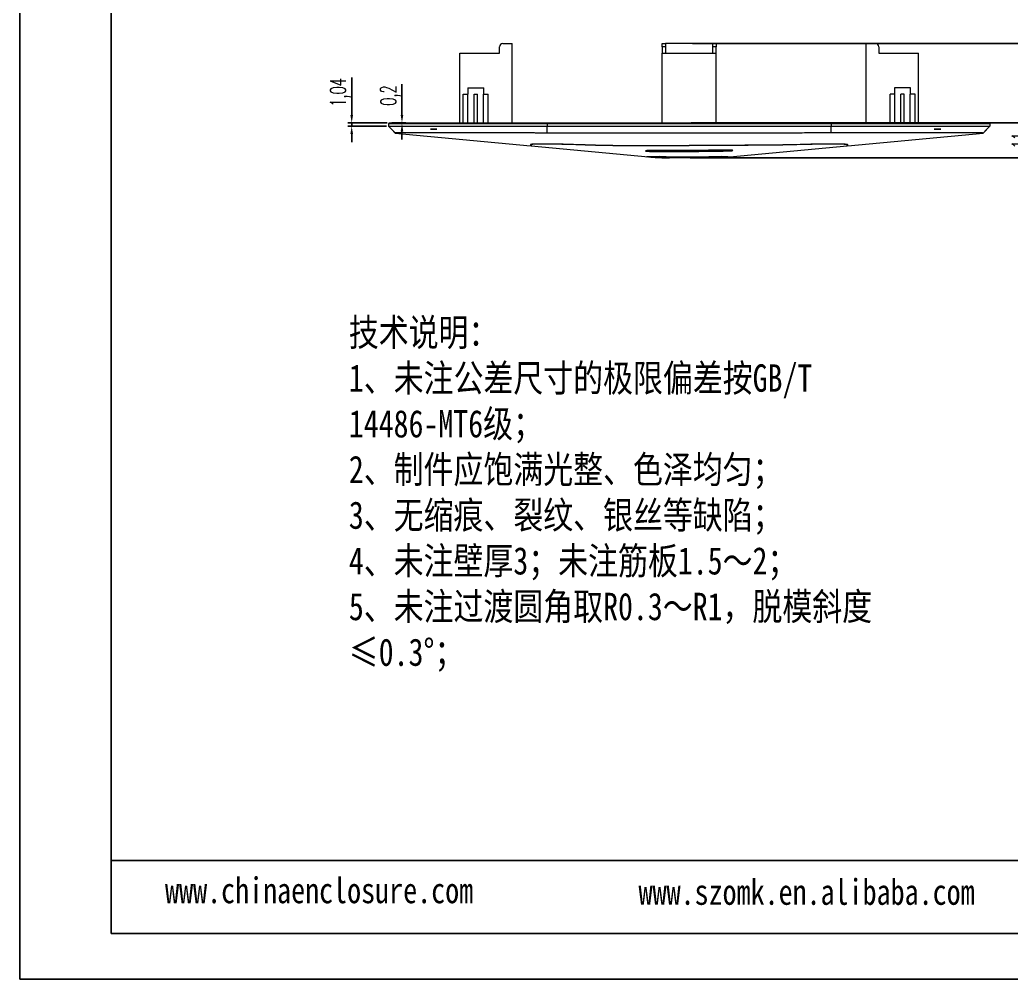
# Model space of a CAD drawing. Header units: inches. Extents: x 1813 to 4218, y 284 to 889.
# Drawn here: x 1812.5 to 2124.9, y 284.3 to 586.7 of the extents above; entities that cross this region are included whole.
import ezdxf

# ---------------------------------------------------------------- set-up
doc = ezdxf.new("R2010")
doc.units = ezdxf.units.IN
doc.header["$LTSCALE"] = 15
doc.layers.add('文字', color=81, linetype='Continuous')
doc.styles.add('SLDTEXTSTYLE2', font='TXT', dxfattribs={"width": 0.6, "bigfont": 'bigfont'})
doc.styles.add('宋体', font='', dxfattribs={"width": 0.8, "height": 3.5})
doc.styles.get('宋体').set_extended_font_data('SimSun')
doc.dimstyles.new('5', dxfattribs={"dimtxt": 5, "dimasz": 2.5, "dimexe": 1.25, "dimexo": 0.625, "dimtad": 1, "dimtxsty": 'SLDTEXTSTYLE2', "dimcen": 2.5, "dimclrd": 256, "dimclre": 256, "dimclrt": 256, "dimadec": 0, "dimazin": 0, "dimtfac": 1, "dimtmove": 0, "dimatfit": 3, "dimfxl": 1, "dimarcsym": 0})

# ---------------------------------------------------------------- blocks, each defined once
blk = doc.blocks.new('*D37')
at = {"lineweight": -2}
for p, q in [((2024.07, 554.2), (2131.98, 554.2)), ((2130.73, 545.7), (2130.73, 551.7)), ((2023.77, 543.2), (2131.98, 543.2))]:
    blk.add_line(p, q, dxfattribs=at)
for points in [[(2130.31, 551.7), (2131.15, 551.7), (2130.73, 554.2)], [(2130.31, 545.7), (2131.15, 545.7), (2130.73, 543.2)]]:
    blk.add_solid(points)
at = {"layer": 'Defpoints', "color": 0}
for p in [(2023.45, 554.2), (2130.73, 554.2), (2023.15, 543.2)]:
    blk.add_point(p, dxfattribs=at)
at = {"insert": (2127.6, 548.7), "char_height": 5, "attachment_point": 5, "rotation": 90, "style": 'SLDTEXTSTYLE2'}
blk.add_mtext('11', dxfattribs=at)
blk = doc.blocks.new('*D38')
at = {"lineweight": -2}
for p, q in [((2024.51, 579.2), (2142.79, 579.2)), ((2141.54, 545.7), (2141.54, 576.7)), ((2024.51, 543.2), (2142.79, 543.2))]:
    blk.add_line(p, q, dxfattribs=at)
for points in [[(2141.12, 576.7), (2141.96, 576.7), (2141.54, 579.2)], [(2141.12, 545.7), (2141.96, 545.7), (2141.54, 543.2)]]:
    blk.add_solid(points)
at = {"layer": 'Defpoints', "color": 0}
for p in [(2023.89, 579.2), (2141.54, 579.2), (2023.89, 543.2)]:
    blk.add_point(p, dxfattribs=at)
at = {"insert": (2138.41, 561.2), "char_height": 5, "attachment_point": 5, "rotation": 90, "style": 'SLDTEXTSTYLE2'}
blk.add_mtext('36', dxfattribs=at)
blk = doc.blocks.new('*D39')
at = {"lineweight": -2}
for p, q in [((1917.11, 556.7), (1917.11, 568.45)), ((1928.27, 554.2), (1915.86, 554.2)), ((1928.07, 553.16), (1915.86, 553.16)), ((1917.11, 553.16), (1917.11, 554.2)), ((1917.11, 550.66), (1917.11, 548.16))]:
    blk.add_line(p, q, dxfattribs=at)
for points in [[(1916.69, 556.7), (1917.53, 556.7), (1917.11, 554.2)], [(1916.69, 550.66), (1917.53, 550.66), (1917.11, 553.16)]]:
    blk.add_solid(points)
at = {"layer": 'Defpoints', "color": 0}
for p in [(1917.11, 554.2), (1928.7, 553.16), (1928.9, 554.2)]:
    blk.add_point(p, dxfattribs=at)
at = {"insert": (1913.57, 563.82), "char_height": 5, "attachment_point": 5, "rotation": 90, "style": 'SLDTEXTSTYLE2'}
blk.add_mtext('1,04', dxfattribs=at)
blk = doc.blocks.new('*D40')
at = {"lineweight": -2}
for p, q in [((1932.94, 556.7), (1932.94, 566.45)), ((1929.8, 554.2), (1934.19, 554.2)), ((1929.8, 554), (1934.19, 554)), ((1932.94, 554), (1932.94, 554.2)), ((1932.94, 551.5), (1932.94, 549))]:
    blk.add_line(p, q, dxfattribs=at)
for points in [[(1932.53, 556.7), (1933.36, 556.7), (1932.94, 554.2)], [(1932.53, 551.5), (1933.36, 551.5), (1932.94, 554)]]:
    blk.add_solid(points)
at = {"layer": 'Defpoints', "color": 0}
for p in [(1929.17, 554.2), (1929.17, 554), (1932.94, 554.2)]:
    blk.add_point(p, dxfattribs=at)
at = {"insert": (1929.4, 562.82), "char_height": 5, "attachment_point": 5, "rotation": 90, "style": 'SLDTEXTSTYLE2'}
blk.add_mtext('0,2', dxfattribs=at)

msp = doc.modelspace()

# ---------------------------------------------------------------- linework, layer by layer
for p, q in [((1812.519, 889.082), (1812.519, 284.282)), ((1841.319, 874.682), (1841.319, 298.682)), ((2135.079, 321.722), (1841.319, 321.722)), ((1841.319, 298.682), (2653.479, 298.682)), ((1812.519, 284.282), (2667.879, 284.282))]:
    msp.add_line(p, q)
at = {"color": 7, "linetype": 'Continuous', "lineweight": 15}
for p, q in [((1963.698, 576.198), (1963.698, 578.198)), ((1964.698, 579.198), (1967.698, 579.198)), ((1967.698, 554.198), (1967.698, 579.198)), ((2014.948, 579.198), (2015.948, 579.198)), ((2014.948, 578.198), (2014.948, 579.198)), ((2015.948, 578.198), (2014.948, 578.198)), ((2014.948, 578.198), (2014.948, 576.198)), ((2015.948, 579.198), (2015.948, 578.198)), ((2030.948, 579.198), (2015.948, 579.198)), ((2015.948, 578.198), (2015.948, 576.198)), ((2030.948, 579.198), (2031.948, 579.198)), ((2030.948, 578.198), (2030.948, 579.198)), ((2031.948, 578.198), (2030.948, 578.198)), ((2030.948, 576.198), (2030.948, 578.198)), ((2031.948, 579.198), (2031.948, 578.198)), ((2031.948, 576.198), (2031.948, 578.198)), ((2079.198, 579.198), (2082.198, 579.198)), ((2079.198, 554.198), (2079.198, 579.198)), ((2083.198, 578.198), (2083.198, 576.198)), ((1951.198, 554.198), (1951.198, 576.198)), ((1951.198, 576.198), (1963.698, 576.198)), ((2014.948, 576.198), (2031.948, 576.198)), ((2014.948, 554.198), (2014.948, 576.198)), ((2031.948, 554.198), (2031.948, 576.198)), ((2083.198, 576.198), (2095.698, 576.198)), ((2095.698, 554.198), (2095.698, 576.198)), ((1952.248, 554.198), (1952.248, 563.198)), ((1952.248, 563.198), (1953.748, 563.198)), ((1953.698, 565.198), (1953.698, 563.198)), ((1953.698, 565.198), (1958.698, 565.198)), ((1953.748, 554.198), (1953.748, 563.198)), ((1955.698, 563.198), (1956.698, 563.198)), ((1955.698, 554.198), (1955.698, 563.198)), ((1956.698, 554.198), (1956.698, 563.198)), ((1958.647, 554.198), (1958.647, 563.198)), ((1958.647, 563.198), (1960.147, 563.198)), ((1958.698, 563.198), (1958.698, 565.198)), ((1960.147, 554.198), (1960.147, 563.198)), ((2086.748, 554.198), (2086.748, 563.198)), ((2088.248, 563.198), (2086.748, 563.198)), ((2088.198, 565.198), (2088.198, 563.198)), ((2093.198, 565.198), (2088.198, 565.198)), ((2088.248, 554.198), (2088.248, 563.198)), ((2091.198, 563.198), (2090.198, 563.198)), ((2090.198, 554.198), (2090.198, 563.198)), ((2091.198, 554.198), (2091.198, 563.198)), ((2093.147, 554.198), (2093.147, 563.198)), ((2094.647, 563.198), (2093.147, 563.198)), ((2093.198, 563.198), (2093.198, 565.198)), ((2094.647, 554.198), (2094.647, 563.198)), ((1928.698, 553.998), (1928.698, 553.169)), ((1928.698, 553.998), (1978.698, 553.998)), ((1930.833, 551.009), (1928.698, 553.169)), ((1928.898, 553.998), (1928.898, 554.198)), ((1928.898, 554.198), (1978.698, 554.198)), ((1978.693, 550.999), (1978.698, 553.159)), ((1978.698, 553.998), (1978.698, 554.198)), ((1978.698, 554.198), (2068.198, 554.198)), ((1978.698, 553.998), (1978.698, 553.159)), ((1978.698, 553.998), (2068.198, 553.998)), ((2068.198, 553.998), (2068.198, 554.198)), ((2068.198, 554.198), (2117.998, 554.198)), ((2068.198, 553.998), (2068.198, 553.169)), ((2068.198, 553.998), (2118.198, 553.998)), ((2068.202, 551.009), (2068.198, 553.169)), ((2118.198, 553.159), (2116.073, 550.999)), ((2117.998, 553.998), (2117.998, 554.198)), ((2118.198, 553.998), (2118.198, 553.159)), ((1930.823, 550.998), (1973.446, 546.974)), ((2073.449, 546.974), (2116.073, 550.998)), ((1973.646, 546.955), (2010.635, 543.464)), ((2036.261, 543.464), (2073.249, 546.955))]:
    msp.add_line(p, q, dxfattribs=at)
at = {"color": 8, "linetype": 'Continuous', "lineweight": 15}
for p, q in [((2011.198, 545.465), (2011.198, 545.209)), ((2035.698, 545.621), (2035.698, 545.352))]:
    msp.add_line(p, q, dxfattribs=at)
at = {"color": 7, "linetype": 'Continuous', "lineweight": 15, "flags": 128}
for points in [[(1928.698, 553.158), (1929.759, 552.078), (1930.82, 550.998)], [(2116.076, 550.998), (2117.137, 552.078), (2118.198, 553.158)], [(2010.677, 543.463), (2010.635, 543.464), (2010.635, 543.464), (2010.635, 543.464)], [(2036.193, 543.462), (2036.261, 543.464), (2036.261, 543.464), (2036.261, 543.464)]]:
    msp.add_lwpolyline(points, dxfattribs=at)
at = {"color": 7, "linetype": 'Continuous', "lineweight": 15}
for centre, radius, start, end in [((1964.698, 578.198), 1, 90, 180), ((2082.198, 578.198), 1, 0, 90), ((2016.279, 603.17), 59.971, 264.63903, 269.98533), ((2030.608, 603.13), 59.932, 270.07833, 275.34778)]:
    msp.add_arc(centre, radius, start, end, dxfattribs=at)
for points, knots in [([(1928.698, 553.169), (1928.699, 553.17), (1928.701, 553.17), (1928.717, 553.172), (1928.744, 553.173), (1928.781, 553.174), (1928.829, 553.175), (1928.887, 553.176), (1928.957, 553.177), (1929.038, 553.178), (1929.131, 553.179), (1929.234, 553.18), (1929.35, 553.181), (1929.476, 553.182), (1929.614, 553.183), (1929.764, 553.183), (1929.926, 553.184), (1930.1, 553.185), (1930.285, 553.186), (1930.483, 553.187), (1930.692, 553.187), (1930.914, 553.188), (1931.148, 553.189), (1931.394, 553.189), (1931.652, 553.19), (1931.923, 553.191), (1932.207, 553.191), (1933.013, 553.193), (1934.518, 553.195), (1937.032, 553.197), (1939.96, 553.198), (1943.301, 553.198), (1947.003, 553.198), (1950.998, 553.196), (1955.169, 553.193), (1958.555, 553.19), (1961.026, 553.187), (1962.54, 553.186), (1964.052, 553.184), (1965.561, 553.182), (1967.064, 553.18), (1968.56, 553.178), (1970.047, 553.175), (1971.524, 553.173), (1972.988, 553.17), (1974.438, 553.168), (1975.873, 553.165), (1977.291, 553.162), (1978.231, 553.16), (1978.698, 553.159)], [0, 0, 0, 0, 0.0092012, 0.0184356, 0.0277033, 0.0370043, 0.0463386, 0.0557062, 0.0651071, 0.0745412, 0.0840087, 0.0935094, 0.1030434, 0.1126106, 0.1222112, 0.131845, 0.1415122, 0.1512126, 0.1609463, 0.1707133, 0.1805135, 0.1903471, 0.2002139, 0.210114, 0.2200474, 0.2300141, 0.240014, 0.2500473, 0.3120637, 0.3743573, 0.4369281, 0.499776, 0.5642295, 0.6273167, 0.6890378, 0.7493924, 0.770111, 0.7905895, 0.8108277, 0.8308258, 0.8505837, 0.8701014, 0.8893789, 0.9084162, 0.9272133, 0.9457703, 0.964087, 0.9821636, 1, 1, 1, 1]), ([(1978.698, 553.159), (1978.964, 553.158), (1979.497, 553.157), (1980.563, 553.157), (1982.427, 553.157), (1986.156, 553.157), (1992.549, 553.158), (2005.335, 553.159), (2023.448, 553.161), (2045.823, 553.164), (2060.74, 553.167), (2068.198, 553.169)], [0, 0, 0, 0, 0.0089286, 0.0178572, 0.0357143, 0.0714286, 0.1428572, 0.25, 0.5, 0.75, 1, 1, 1, 1]), ([(2068.198, 553.169), (2068.439, 553.17), (2068.921, 553.17), (2069.646, 553.172), (2070.374, 553.173), (2071.103, 553.174), (2071.834, 553.175), (2072.568, 553.176), (2073.303, 553.177), (2074.039, 553.178), (2074.777, 553.179), (2075.515, 553.18), (2076.255, 553.181), (2076.996, 553.182), (2077.737, 553.183), (2078.478, 553.183), (2079.22, 553.184), (2079.962, 553.185), (2080.703, 553.186), (2081.444, 553.187), (2082.185, 553.187), (2082.925, 553.188), (2083.663, 553.189), (2084.401, 553.189), (2085.137, 553.19), (2085.871, 553.191), (2086.603, 553.191), (2088.594, 553.193), (2091.779, 553.195), (2095.983, 553.197), (2099.939, 553.198), (2103.629, 553.198), (2106.977, 553.198), (2109.92, 553.196), (2112.403, 553.193), (2114.001, 553.19), (2114.98, 553.187), (2115.524, 553.186), (2116.014, 553.184), (2116.45, 553.182), (2116.834, 553.18), (2117.167, 553.178), (2117.452, 553.175), (2117.688, 553.173), (2117.878, 553.17), (2118.023, 553.168), (2118.124, 553.165), (2118.187, 553.162), (2118.194, 553.16), (2118.198, 553.159)], [0, 0, 0, 0, 0.0092012, 0.0184356, 0.0277033, 0.0370043, 0.0463386, 0.0557062, 0.0651071, 0.0745412, 0.0840087, 0.0935094, 0.1030434, 0.1126106, 0.1222112, 0.131845, 0.1415122, 0.1512126, 0.1609463, 0.1707133, 0.1805135, 0.1903471, 0.2002139, 0.210114, 0.2200474, 0.2300141, 0.240014, 0.2500473, 0.3120637, 0.3743573, 0.4369281, 0.499776, 0.5642295, 0.6273167, 0.6890378, 0.7493924, 0.770111, 0.7905895, 0.8108277, 0.8308258, 0.8505837, 0.8701014, 0.8893789, 0.9084162, 0.9272133, 0.9457703, 0.964087, 0.9821636, 1, 1, 1, 1]), ([(1930.833, 551.009), (1930.829, 551.006), (1930.822, 551), (1930.823, 551), (1930.823, 551)], [0, 0, 0, 0, 0.56999789, 1, 1, 1, 1]), ([(1978.693, 550.999), (1978.477, 551), (1978.043, 551), (1977.386, 551.002), (1976.721, 551.003), (1976.047, 551.004), (1975.365, 551.006), (1974.674, 551.007), (1973.421, 551.009), (1971.629, 551.012), (1969.329, 551.016), (1967.036, 551.019), (1964.018, 551.023), (1960.317, 551.027), (1956.074, 551.03), (1952.045, 551.033), (1948.274, 551.035), (1944.799, 551.035), (1941.644, 551.035), (1938.845, 551.034), (1936.432, 551.032), (1934.421, 551.03), (1933.09, 551.027), (1932.254, 551.024), (1931.745, 551.021), (1931.345, 551.019), (1931.1, 551.016), (1930.961, 551.014), (1930.887, 551.012), (1930.843, 551.01), (1930.836, 551.009), (1930.833, 551.009)], [0, 0, 0, 0, 0.0086151, 0.0173531, 0.0262128, 0.0351933, 0.0442937, 0.0535133, 0.0628513, 0.0945691, 0.1256115, 0.1560772, 0.1884045, 0.2506426, 0.3128975, 0.3756695, 0.4380757, 0.5002403, 0.5627627, 0.6254506, 0.6876495, 0.7499459, 0.812746, 0.8449175, 0.8751225, 0.9055096, 0.9373384, 0.9536752, 0.9695687, 0.9850126, 1, 1, 1, 1]), ([(2068.202, 551.009), (2067.968, 551.008), (2067.5, 551.008), (2066.567, 551.008), (2064.935, 551.007), (2061.672, 551.007), (2055.146, 551.006), (2042.094, 551.003), (2023.448, 551.001), (2004.27, 550.999), (1990.951, 550.998), (1984.292, 550.998), (1981.495, 550.998), (1980.067, 550.998), (1979.266, 550.998), (1978.865, 550.999), (1978.693, 550.999)], [0, 0, 0, 0, 0.0078421, 0.0156594, 0.031283, 0.0625301, 0.1250243, 0.2500127, 0.4999892, 0.7499659, 0.8928101, 0.9463767, 0.9731601, 0.9865546, 0.9942373, 1, 1, 1, 1]), ([(2116.073, 550.999), (2116.072, 551), (2116.069, 551), (2116.054, 551.002), (2116.029, 551.003), (2115.995, 551.004), (2115.951, 551.006), (2115.897, 551.007), (2115.78, 551.009), (2115.554, 551.012), (2115.148, 551.016), (2114.629, 551.019), (2113.788, 551.023), (2112.455, 551.027), (2110.44, 551.03), (2108.018, 551.033), (2105.214, 551.035), (2102.059, 551.035), (2098.576, 551.035), (2094.799, 551.034), (2090.772, 551.032), (2086.526, 551.03), (2082.812, 551.027), (2079.79, 551.024), (2077.522, 551.021), (2075.241, 551.019), (2073.289, 551.016), (2071.69, 551.014), (2070.499, 551.012), (2069.339, 551.01), (2068.577, 551.009), (2068.202, 551.009)], [0, 0, 0, 0, 0.0086151, 0.0173531, 0.0262128, 0.0351933, 0.0442937, 0.0535133, 0.0628513, 0.0945691, 0.1256115, 0.1560772, 0.1884045, 0.2506426, 0.3128975, 0.3756695, 0.4380757, 0.5002403, 0.5627627, 0.6254506, 0.6876495, 0.7499459, 0.812746, 0.8449175, 0.8751225, 0.9055096, 0.9373384, 0.9536752, 0.9695687, 0.9850126, 1, 1, 1, 1]), ([(1988.448, 547.303), (1987.458, 547.338), (1986.484, 547.368), (1985.048, 547.407), (1984.573, 547.419), (1983.631, 547.44), (1983.163, 547.45), (1981.801, 547.477), (1980.94, 547.49), (1979.717, 547.505), (1979.32, 547.508), (1978.555, 547.514), (1978.191, 547.516), (1977.154, 547.519), (1976.533, 547.517), (1975.71, 547.509), (1975.454, 547.505), (1974.991, 547.496), (1974.573, 547.485), (1974.242, 547.47), (1973.956, 547.453), (1973.835, 547.444), (1973.545, 547.413), (1973.448, 547.388), (1973.448, 547.359)], [0, 0, 0, 0, 0.125, 0.125, 0.1875, 0.1875, 0.25, 0.25, 0.375, 0.375, 0.4375, 0.4375, 0.5, 0.5, 0.625, 0.625, 0.6875, 0.6875, 0.75, 0.8125, 0.8125, 0.875, 0.875, 1, 1, 1, 1]), ([(1973.448, 547.359), (1973.448, 547.283), (1973.448, 547.131), (1973.448, 547.063), (1973.448, 546.948), (1973.448, 546.99), (1973.448, 546.998)], [0, 0, 0, 0, 0.25019881, 0.50043382, 0.90461485, 1, 1, 1, 1]), ([(1988.448, 547.289), (1987.471, 547.324), (1986.511, 547.354), (1985.093, 547.392), (1984.624, 547.404), (1983.695, 547.426), (1983.233, 547.436), (1981.89, 547.462), (1981.04, 547.475), (1979.833, 547.49), (1979.441, 547.493), (1978.687, 547.499), (1978.328, 547.501), (1977.304, 547.504), (1976.691, 547.502), (1975.88, 547.494), (1975.628, 547.49), (1975.171, 547.481), (1974.758, 547.47), (1974.432, 547.455), (1974.15, 547.438), (1974.03, 547.429), (1973.744, 547.398), (1973.648, 547.373), (1973.648, 547.345)], [0, 0, 0, 0, 0.125, 0.125, 0.1875, 0.1875, 0.25, 0.25, 0.375, 0.375, 0.4375, 0.4375, 0.5, 0.5, 0.625, 0.625, 0.6875, 0.6875, 0.75, 0.8125, 0.8125, 0.875, 0.875, 1, 1, 1, 1]), ([(1973.648, 547.345), (1973.648, 547.267), (1973.648, 547.113), (1973.648, 547.045), (1973.648, 546.928), (1973.648, 546.972), (1973.648, 546.98)], [0, 0, 0, 0, 0.2507492, 0.5015357, 0.9066046, 1, 1, 1, 1]), ([(2058.448, 547.359), (2056.99, 547.317), (2055.532, 547.281), (2052.616, 547.227), (2051.157, 547.212), (2046.782, 547.173), (2043.865, 547.15), (2035.114, 547.086), (2029.281, 547.051), (2017.613, 546.996), (2011.779, 546.976), (2004.487, 546.974), (2003.029, 546.977), (2000.112, 547.005), (1998.654, 547.028), (1994.28, 547.115), (1991.364, 547.199), (1988.448, 547.303)], [0, 0, 0, 0, 0.0625, 0.0625, 0.125, 0.125, 0.25, 0.25, 0.5, 0.5, 0.75, 0.75, 0.8125, 0.8125, 0.875, 0.875, 1, 1, 1, 1]), ([(2058.448, 547.345), (2056.99, 547.302), (2055.532, 547.266), (2052.616, 547.21), (2051.157, 547.195), (2046.782, 547.156), (2043.865, 547.132), (2035.114, 547.067), (2029.281, 547.032), (2017.613, 546.977), (2011.779, 546.957), (2004.487, 546.955), (2003.029, 546.959), (2000.112, 546.988), (1998.654, 547.011), (1994.28, 547.1), (1991.364, 547.185), (1988.448, 547.289)], [0, 0, 0, 0, 0.0625, 0.0625, 0.125, 0.125, 0.25, 0.25, 0.5, 0.5, 0.75, 0.75, 0.8125, 0.8125, 0.875, 0.875, 1, 1, 1, 1]), ([(2073.448, 547.303), (2073.448, 547.338), (2073.351, 547.368), (2073.066, 547.407), (2072.947, 547.419), (2072.662, 547.44), (2072.495, 547.45), (2071.931, 547.477), (2071.47, 547.49), (2070.655, 547.505), (2070.361, 547.508), (2069.734, 547.514), (2069.404, 547.516), (2068.367, 547.519), (2067.613, 547.517), (2066.384, 547.509), (2065.958, 547.505), (2065.093, 547.496), (2064.209, 547.485), (2063.289, 547.47), (2062.351, 547.453), (2061.871, 547.444), (2060.418, 547.413), (2059.438, 547.388), (2058.448, 547.359)], [0, 0, 0, 0, 0.125, 0.125, 0.1875, 0.1875, 0.25, 0.25, 0.375, 0.375, 0.4375, 0.4375, 0.5, 0.5, 0.625, 0.625, 0.6875, 0.6875, 0.75, 0.8125, 0.8125, 0.875, 0.875, 1, 1, 1, 1]), ([(2073.248, 547.289), (2073.248, 547.324), (2073.152, 547.354), (2072.871, 547.392), (2072.754, 547.404), (2072.472, 547.426), (2072.307, 547.436), (2071.751, 547.462), (2071.297, 547.475), (2070.492, 547.49), (2070.202, 547.493), (2069.584, 547.499), (2069.258, 547.501), (2068.235, 547.504), (2067.491, 547.502), (2066.278, 547.494), (2065.858, 547.49), (2065.004, 547.481), (2064.132, 547.47), (2063.225, 547.455), (2062.299, 547.438), (2061.825, 547.429), (2060.391, 547.398), (2059.425, 547.373), (2058.448, 547.345)], [0, 0, 0, 0, 0.125, 0.125, 0.1875, 0.1875, 0.25, 0.25, 0.375, 0.375, 0.4375, 0.4375, 0.5, 0.5, 0.625, 0.625, 0.6875, 0.6875, 0.75, 0.8125, 0.8125, 0.875, 0.875, 1, 1, 1, 1]), ([(2073.248, 546.967), (2073.248, 546.964), (2073.248, 546.95), (2073.248, 547.133), (2073.248, 547.289)], [0, 0, 0, 0, 0.1490069, 1, 1, 1, 1]), ([(2073.448, 546.985), (2073.448, 546.983), (2073.448, 546.968), (2073.448, 547.148), (2073.448, 547.303)], [0, 0, 0, 0, 0.1429652, 1, 1, 1, 1]), ([(2011.198, 545.465), (2011.099, 545.466), (2011.001, 545.467), (2010.809, 545.466), (2010.714, 545.464), (2010.532, 545.46), (2010.446, 545.458), (2010.282, 545.451), (2010.205, 545.447), (2009.998, 545.432), (2009.886, 545.42), (2009.737, 545.393), (2009.698, 545.377), (2009.698, 545.353), (2009.708, 545.345), (2009.746, 545.328), (2009.774, 545.32), (2009.849, 545.303), (2009.896, 545.295), (2010.004, 545.28), (2010.066, 545.272), (2010.276, 545.251), (2010.441, 545.239), (2010.804, 545.219), (2010.999, 545.213), (2011.198, 545.209)], [0, 0, 0, 0, 0.0625, 0.0625, 0.125, 0.125, 0.1875, 0.1875, 0.25, 0.25, 0.375, 0.375, 0.5, 0.5, 0.5625, 0.5625, 0.625, 0.625, 0.6875, 0.6875, 0.75, 0.75, 0.875, 0.875, 1, 1, 1, 1]), ([(2035.698, 545.621), (2031.615, 545.564), (2027.532, 545.517), (2021.407, 545.468), (2019.365, 545.456), (2016.302, 545.446), (2015.282, 545.444), (2013.24, 545.446), (2012.219, 545.453), (2011.198, 545.465)], [0, 0, 0, 0, 0.5, 0.5, 0.75, 0.75, 0.875, 0.875, 1, 1, 1, 1]), ([(2011.198, 545.209), (2012.219, 545.191), (2013.24, 545.178), (2015.281, 545.162), (2016.302, 545.161), (2019.365, 545.166), (2021.407, 545.178), (2027.532, 545.23), (2031.615, 545.285), (2035.698, 545.352)], [0, 0, 0, 0, 0.125, 0.125, 0.25, 0.25, 0.5, 0.5, 1, 1, 1, 1]), ([(2035.698, 545.352), (2035.797, 545.354), (2035.895, 545.356), (2036.087, 545.363), (2036.182, 545.367), (2036.364, 545.377), (2036.45, 545.382), (2036.613, 545.395), (2036.69, 545.402), (2036.897, 545.424), (2037.009, 545.44), (2037.158, 545.474), (2037.198, 545.493), (2037.198, 545.518), (2037.188, 545.527), (2037.151, 545.543), (2037.122, 545.551), (2037.048, 545.566), (2037.001, 545.573), (2036.893, 545.586), (2036.831, 545.592), (2036.621, 545.608), (2036.456, 545.615), (2036.092, 545.623), (2035.897, 545.624), (2035.698, 545.621)], [0, 0, 0, 0, 0.0625, 0.0625, 0.125, 0.125, 0.1875, 0.1875, 0.25, 0.25, 0.375, 0.375, 0.5, 0.5, 0.5625, 0.5625, 0.625, 0.625, 0.6875, 0.6875, 0.75, 0.75, 0.875, 0.875, 1, 1, 1, 1]), ([(2010.635, 543.464), (2010.6, 543.467), (2010.565, 543.47), (2010.501, 543.477), (2010.47, 543.48), (2010.384, 543.49), (2010.334, 543.497), (2010.251, 543.509), (2010.219, 543.514), (2010.173, 543.525), (2010.16, 543.53), (2010.15, 543.542), (2010.183, 543.548), (2010.298, 543.558), (2010.383, 543.561), (2010.597, 543.565), (2010.725, 543.566), (2011.021, 543.567), (2011.188, 543.566), (2011.553, 543.565), (2011.75, 543.563), (2012.17, 543.561), (2012.394, 543.56), (2012.627, 543.56)], [0, 0, 0, 0, 0.03125, 0.03125, 0.0625, 0.0625, 0.125, 0.125, 0.1875, 0.1875, 0.25, 0.25, 0.375, 0.375, 0.5, 0.5, 0.625, 0.625, 0.75, 0.75, 0.875, 0.875, 1, 1, 1, 1]), ([(2012.627, 543.56), (2012.884, 543.559), (2013.376, 543.559), (2013.87, 543.577), (2014.105, 543.585)], [0, 0, 0, 0, 0.5222286, 1, 1, 1, 1]), ([(2012.627, 543.56), (2013.391, 543.439), (2014.156, 543.349), (2015.688, 543.228), (2016.456, 543.198), (2017.224, 543.198)], [0, 0, 0, 0, 0.5, 0.5, 1, 1, 1, 1]), ([(2014.105, 543.585), (2014.169, 543.584), (2014.235, 543.583), (2014.365, 543.581), (2014.43, 543.579), (2014.625, 543.576), (2014.756, 543.573), (2015.147, 543.566), (2015.409, 543.562), (2016.196, 543.548), (2016.723, 543.539), (2018.306, 543.513), (2019.367, 543.498), (2021.491, 543.473), (2022.555, 543.463), (2024.149, 543.455), (2024.68, 543.454), (2025.74, 543.455), (2026.27, 543.457), (2026.797, 543.464)], [0, 0, 0, 0, 0.015625, 0.015625, 0.03125, 0.03125, 0.0625, 0.0625, 0.125, 0.125, 0.25, 0.25, 0.5, 0.5, 0.75, 0.75, 0.875, 0.875, 1, 1, 1, 1]), ([(2017.224, 543.198), (2017.113, 543.199), (2016.877, 543.201), (2016.505, 543.217), (2016.096, 543.246), (2015.656, 543.293), (2015.18, 543.361), (2014.661, 543.454), (2014.297, 543.54), (2014.105, 543.585)], [0, 0, 0, 0, 0.1071843, 0.2262522, 0.3571998, 0.5000016, 0.6484676, 0.8151359, 1, 1, 1, 1]), ([(2016.264, 543.198), (2016.264, 543.198), (2016.265, 543.198), (2016.395, 543.198), (2016.538, 543.198), (2016.576, 543.198)], [0, 0, 0, 0, 0.47686313, 0.85837084, 1, 1, 1, 1]), ([(2017.224, 543.198), (2017.2, 543.198), (2016.946, 543.198), (2016.728, 543.198), (2016.593, 543.198), (2016.576, 543.198)], [0, 0, 0, 0, 0.0839548, 0.8889379, 1, 1, 1, 1]), ([(2029.074, 543.198), (2028.982, 543.198), (2028.88, 543.198), (2028.671, 543.198), (2028.563, 543.198), (2028.23, 543.198), (2027.996, 543.198), (2027.64, 543.198), (2027.52, 543.198), (2027.277, 543.198), (2027.154, 543.198), (2026.966, 543.198), (2026.903, 543.198), (2026.774, 543.198), (2026.71, 543.198), (2026.518, 543.198), (2026.39, 543.198), (2025.239, 543.198), (2024.218, 543.198), (2022.182, 543.198), (2021.171, 543.198), (2019.668, 543.198), (2019.168, 543.198), (2018.429, 543.198), (2018.184, 543.198), (2017.7, 543.198), (2017.46, 543.198), (2017.224, 543.198)], [0, 0, 0, 0, 0.03125, 0.03125, 0.0625, 0.0625, 0.125, 0.125, 0.15625, 0.15625, 0.1875, 0.1875, 0.203125, 0.203125, 0.21875, 0.21875, 0.25, 0.25, 0.5, 0.5, 0.75, 0.75, 0.875, 0.875, 0.9375, 0.9375, 1, 1, 1, 1]), ([(2026.797, 543.464), (2026.869, 543.467), (2026.944, 543.47), (2027.093, 543.477), (2027.168, 543.48), (2027.394, 543.49), (2027.548, 543.497), (2027.859, 543.509), (2028.017, 543.514), (2028.339, 543.525), (2028.504, 543.53), (2028.992, 543.542), (2029.313, 543.548), (2029.951, 543.558), (2030.268, 543.561), (2030.879, 543.565), (2031.174, 543.566), (2031.748, 543.567), (2032.027, 543.566), (2032.566, 543.565), (2032.823, 543.563), (2033.316, 543.561), (2033.551, 543.56), (2033.778, 543.56)], [0, 0, 0, 0, 0.03125, 0.03125, 0.0625, 0.0625, 0.125, 0.125, 0.1875, 0.1875, 0.25, 0.25, 0.375, 0.375, 0.5, 0.5, 0.625, 0.625, 0.75, 0.75, 0.875, 0.875, 1, 1, 1, 1]), ([(2029.074, 543.198), (2030.087, 543.198), (2031.098, 543.23), (2033.116, 543.359), (2034.123, 543.456), (2035.129, 543.585)], [0, 0, 0, 0, 0.5, 0.5, 1, 1, 1, 1]), ([(2033.778, 543.56), (2032.997, 543.439), (2032.214, 543.349), (2030.646, 543.228), (2029.861, 543.198), (2029.074, 543.198)], [0, 0, 0, 0, 0.5, 0.5, 1, 1, 1, 1]), ([(2030.607, 543.198), (2030.607, 543.198), (2030.613, 543.198), (2030.459, 543.198), (2030.175, 543.198), (2029.761, 543.198), (2029.282, 543.198), (2029.074, 543.198)], [0, 0, 0, 0, 0.0017208, 0.2506393, 0.5229634, 0.7933878, 1, 1, 1, 1]), ([(2033.778, 543.56), (2034.014, 543.559), (2034.465, 543.559), (2034.914, 543.577), (2035.129, 543.585)], [0, 0, 0, 0, 0.5222286, 1, 1, 1, 1])]:
    msp.add_open_spline(points, degree=3, knots=knots, dxfattribs=at)
for points in [[(1943.967, 552.198), (1943.29, 552.198), (1942.631, 552.198), (1941.99, 552.198)], [(1941.99, 552.198), (1942.629, 552.198), (1943.288, 552.198), (1943.967, 552.198)], [(2102.764, 552.198), (2102.083, 552.198), (2101.381, 552.198), (2100.656, 552.198)], [(2100.656, 552.198), (2101.378, 552.198), (2102.081, 552.198), (2102.764, 552.198)]]:
    msp.add_open_spline(points, degree=3, dxfattribs=at)
at = {"color": 8, "linetype": 'Continuous', "lineweight": 15}
msp.add_open_spline([(2035.129, 543.585), (2035.129, 543.585), (2035.281, 543.576), (2035.515, 543.558), (2035.801, 543.521), (2035.966, 543.484), (2036.001, 543.452), (2036.137, 543.459), (2036.193, 543.462)], degree=3, knots=[0, 0, 0, 0, 0.0000051, 0.1335244, 0.2672291, 0.5394528, 0.8129992, 1, 1, 1, 1], dxfattribs=at)

# ---------------------------------------------------------------- texts
at = {"layer": '文字', "color": 0, "attachment_point": 1, "style": '宋体'}
for s, insert, char_height, width in [('{\\H1.111x;技术说明：\\P1、未注公差尺寸的极限偏差按GB/T 14486-MT6级；\\P2、制件应饱满光整、色泽均匀；\\P3、无缩痕、裂纹、银丝等缺陷；\\P4、未注壁厚3；未注筋板1.5～2；\\P5、未注过渡圆角取R0.3～R1，脱模斜度≤0.3%%D；}', (1916.208, 492.493), 7.776, 175.14976), ('www.chinaenclosure.com', (1858.292, 316.34), 8.11008, 142.48633), ('www.szomk.en.alibaba.com', (2007.499, 315.836), 8.11008, 142.48633)]:
    msp.add_mtext(s, dxfattribs=dict(at, insert=insert, char_height=char_height, width=width))

# ---------------------------------------------------------------- dimensions: what is measured, and where the dimension line sits
for base, p1, p2, picture, middle in [((2141.538, 579.198), (2023.889, 543.198), (2023.889, 579.198), '*D38', (2138.413, 561.198)), ((2130.73, 554.198), (2023.149, 543.198), (2023.448, 554.198), '*D37', (2127.605, 548.698))]:
    dim = msp.add_linear_dim(base=base, p1=p1, p2=p2, angle=90, dimstyle='5')
    dim.commit()
    dim.dimension.update_dxf_attribs({"geometry": picture, "text_midpoint": middle})
for base, p1, p2, picture, middle in [((1917.109, 554.198), (1928.698, 553.158), (1928.898, 554.198), '*D39', (1917.109, 563.823)), ((1932.945, 554.198), (1929.171, 553.998), (1929.171, 554.198), '*D40', (1932.945, 562.823))]:
    dim = msp.add_linear_dim(base=base, p1=p1, p2=p2, angle=90, dimstyle='5')
    dim.commit()
    dim.dimension.update_dxf_attribs({"geometry": picture, "text_midpoint": middle, "dimtype": 160})

doc.saveas('drawing.dxf')
